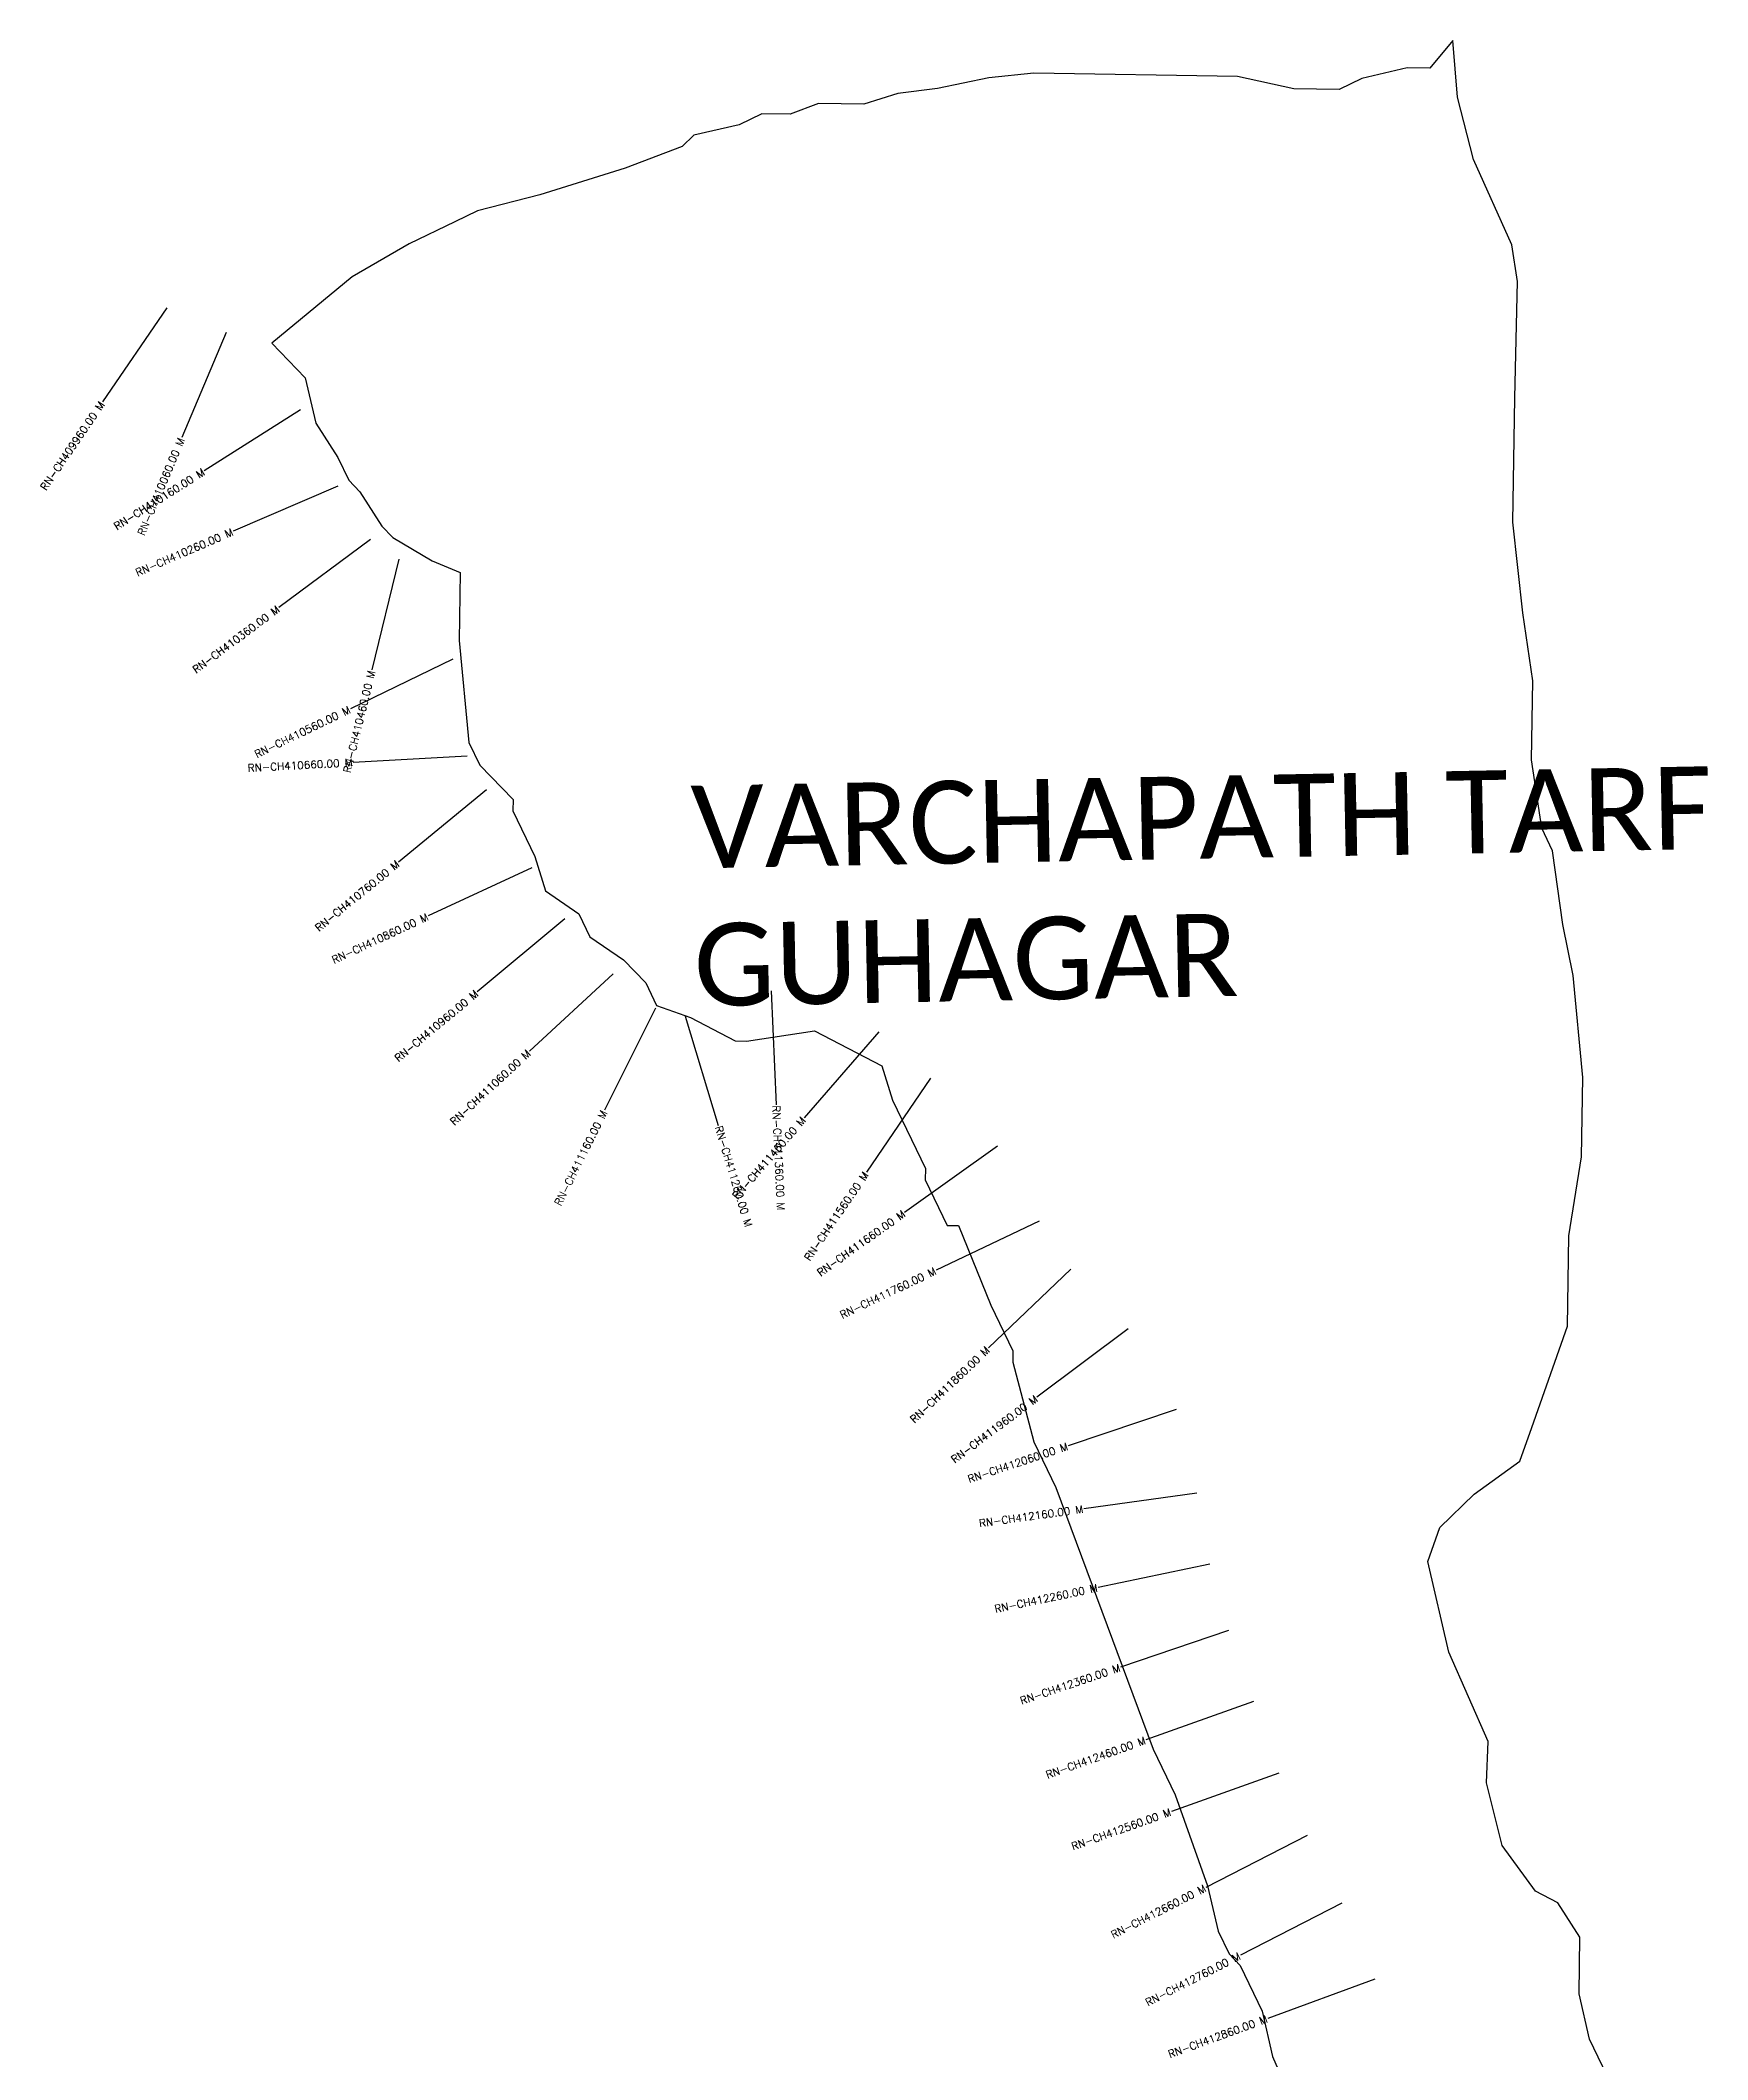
# Model space of a CAD drawing. Header units: metres. Extents: x 305077 to 308411, y 1934355 to 1939237.
# Drawn here: x 305077 to 307270, y 1936581 to 1939237 of the extents above; entities that cross this region are included whole.
import ezdxf
from ezdxf.enums import TextEntityAlignment as Align

# ---------------------------------------------------------------- set-up
doc = ezdxf.new("R2010")
doc.units = ezdxf.units.M
for name, color, linetype in [('CS', 134, 'Continuous'), ('CSMark', 6, 'Continuous'), ('VILLAGE BOUNDRY', 10, 'Continuous'), ('VILLAGE NAME', 250, 'Continuous')]:
    doc.layers.add(name, color=color, linetype=linetype)
doc.styles.get("Standard").update_dxf_attribs({"font": 'simplex.shx'})

msp = doc.modelspace()

# ---------------------------------------------------------------- linework, layer by layer
at = {"layer": 'CS'}
for p, q in [((305243.3, 1938884.9), (305158.6, 1938761.1)), ((305321.3, 1938852.4), (305263, 1938714.2)), ((305419.3, 1938750.8), (305292.5, 1938670.6)), ((305468.3, 1938650.5), (305330.5, 1938591.1)), ((305511, 1938580.1), (305390.6, 1938490.6)), ((305548.4, 1938554.5), (305512.9, 1938408.7)), ((305619.7, 1938422.8), (305484.7, 1938357.5)), ((305638.4, 1938295.2), (305488.6, 1938287.1)), ((305664, 1938250.9), (305548, 1938155.9)), ((305723.2, 1938148.5), (305587.2, 1938085.2)), ((305766.9, 1938081.4), (305651.7, 1937985.3)), ((305830.2, 1938009.1), (305720.2, 1937907.2)), ((306038, 1937986.8), (306044.8, 1937836.9)), ((305885.9, 1937964), (305819, 1937829.7)), ((305924.9, 1937953.3), (305968.5, 1937809.8)), ((306180, 1937932.7), (306081.5, 1937819.6)), ((306247.9, 1937872), (306163.4, 1937748.1)), ((306335.8, 1937782.4), (306213.6, 1937695.4)), ((306390.7, 1937683.6), (306255.2, 1937619.3)), ((306432.4, 1937620.7), (306324, 1937517.1)), ((306507.8, 1937542.3), (306387.8, 1937452.3)), ((306571.1, 1937436.2), (306428.9, 1937388.5)), ((306598, 1937325.9), (306449.5, 1937305.4)), ((306615.1, 1937232.7), (306468.3, 1937202)), ((306639.9, 1937145.4), (306497.8, 1937097.2)), ((306672.5, 1937052), (306531.1, 1937001.8)), ((306705.9, 1936957.7), (306564.6, 1936907.5)), ((306743.4, 1936875.9), (306609.8, 1936807.7)), ((306788.9, 1936786.8), (306655.3, 1936718.6)), ((306832.3, 1936686.9), (306691.4, 1936635.4))]:
    msp.add_line(p, q, dxfattribs=at)
at = {"layer": 'VILLAGE BOUNDRY'}
msp.add_lwpolyline([(307143.4, 1936548.2), (307114.7, 1936608.2), (307100.8, 1936667.9), (307102, 1936742.2), (307073, 1936787.3), (307043.5, 1936802.7), (306999.9, 1936862.9), (306978.9, 1936945.1), (306981.1, 1936999.5), (306929.7, 1937117), (306901.9, 1937236.4), (306917.5, 1937280.8), (306962.9, 1937324.7), (307023.1, 1937368.3), (307038.7, 1937412.6), (307085.5, 1937545.8), (307087.5, 1937664.7), (307104.1, 1937768.6), (307105.8, 1937872.7), (307093.1, 1938006.8), (307079.4, 1938073.9), (307066.1, 1938170.8), (307051.7, 1938200.8), (307038.3, 1938290.3), (307040, 1938394.4), (307026.7, 1938483.9), (307013.7, 1938603.1), (307016.4, 1938766.7), (307019.9, 1938919.6), (307012.3, 1938967.6), (306962.1, 1939080), (306941.1, 1939162.1), (306934.9, 1939236.6), (306904.6, 1939199.9), (306874.9, 1939200.4), (306815.1, 1939186.5), (306785.1, 1939172.1), (306725.7, 1939173.1), (306651.5, 1939189.2), (306383.9, 1939193.6), (306324.3, 1939187.2), (306257.1, 1939173.4), (306204.9, 1939166.8), (306160.1, 1939152.7), (306100.6, 1939153.7), (306063.1, 1939139.4), (306026, 1939140.1), (305996, 1939125.7), (305936.3, 1939111.8), (305921.1, 1939097.2), (305846.3, 1939068.6), (305734.1, 1939033.3), (305652, 1939012.3), (305622, 1938998), (305562, 1938969.2), (305486.9, 1938925.8), (305381.4, 1938838.3), (305425.2, 1938793), (305439.1, 1938733.2), (305468.1, 1938688.1), (305482.5, 1938658.2), (305497.1, 1938643), (305526.1, 1938597.9), (305540.8, 1938582.8), (305592.3, 1938552.2), (305629.2, 1938536.7), (305627.8, 1938447.5), (305640.5, 1938313.4), (305654.8, 1938283.4), (305698.7, 1938238.1), (305698.4, 1938223.2), (305727.2, 1938163.2), (305741.3, 1938118.3), (305785.4, 1938087.9), (305799.9, 1938057.9), (305844, 1938027.4), (305873.2, 1937997.2), (305887.6, 1937967.2), (305932, 1937951.6), (305990.9, 1937920.9), (306005.8, 1937920.6), (306095.3, 1937934), (306183.8, 1937887.9), (306197.9, 1937843.1), (306241.1, 1937753.1), (306240.8, 1937738.2), (306269.6, 1937678.3), (306284.5, 1937678), (306327.3, 1937573.2), (306356.1, 1937513.2), (306355.9, 1937498.3), (306383.9, 1937393.7), (306412.6, 1937333.7), (306540.8, 1936989.5), (306569.6, 1936929.5), (306612.2, 1936809.8), (306626.1, 1936750.1), (306640.5, 1936720.1), (306655.1, 1936705), (306683.9, 1936645), (306697.8, 1936585.3), (306769.4, 1936420.5)], dxfattribs=at)

# ---------------------------------------------------------------- texts
at = {"layer": 'CSMark'}
for s, rotation, p in [('RN-CH409960.00 M', 55.6355, (305158.1, 1938760.3)), ('RN-CH410060.00 M', 67.1317, (305262.6, 1938713.3)), ('RN-CH410160.00 M', 32.2915, (305291.7, 1938670.1)), ('RN-CH410260.00 M', 23.318, (305329.6, 1938590.7)), ('RN-CH410360.00 M', 36.647, (305389.8, 1938490)), ('RN-CH410460.00 M', 76.3017, (305512.7, 1938407.7)), ('RN-CH410560.00 M', 25.8187, (305483.8, 1938357.1)), ('RN-CH410660.00 M', 3.0826, (305487.6, 1938287.1)), ('RN-CH410760.00 M', 39.3133, (305547.2, 1938155.3)), ('RN-CH410860.00 M', 24.9682, (305586.3, 1938084.8)), ('RN-CH410960.00 M', 39.8233, (305650.9, 1937984.7)), ('RN-CH411060.00 M', 42.8243, (305719.4, 1937906.5)), ('RN-CH411160.00 M', 63.5251, (305818.6, 1937828.8)), ('RN-CH411460.00 M', 48.9555, (306080.8, 1937818.8)), ('RN-CH411560.00 M', 55.6955, (306162.8, 1937747.3)), ('RN-CH411660.00 M', 35.4673, (306212.8, 1937694.8)), ('RN-CH411760.00 M', 25.3777, (306254.3, 1937618.9)), ('RN-CH411860.00 M', 43.7035, (306323.2, 1937516.4)), ('RN-CH411960.00 M', 36.9065, (306387, 1937451.7)), ('RN-CH412060.00 M', 18.5795, (306428, 1937388.1)), ('RN-CH412160.00 M', 7.8723, (306448.5, 1937305.3)), ('RN-CH412260.00 M', 11.8198, (306467.3, 1937201.8)), ('RN-CH412360.00 M', 18.709, (306496.9, 1937096.9)), ('RN-CH412460.00 M', 19.5594, (306530.2, 1937001.4)), ('RN-CH412560.00 M', 19.5594, (306563.6, 1936907.2)), ('RN-CH412660.00 M', 27.044, (306609, 1936807.3)), ('RN-CH412760.00 M', 27.044, (306654.4, 1936718.2)), ('RN-CH412860.00 M', 20.074, (306690.4, 1936635.1))]:
    msp.add_text(s, height=10, rotation=rotation, dxfattribs=at).set_placement(p, align=Align.MIDDLE_RIGHT)
for s, rotation, p in [('RN-CH411360.00 M', 272.6006, (306044.8, 1937835.9)), ('RN-CH411260.00 M', 286.9072, (305968.8, 1937808.8))]:
    msp.add_text(s, height=10, rotation=rotation, dxfattribs=at).set_placement(p, align=Align.MIDDLE_LEFT)
at = {"layer": 'VILLAGE NAME', "insert": (305931.8, 1938256.3), "char_height": 108.748, "attachment_point": 1, "rotation": 1.1028}
msp.add_mtext_dynamic_manual_height_columns('{\\fCalibri|b0|i0|c0|p34;VARCHAPATH TARF GUHAGAR}', width=1571.314, gutter_width=543.7, heights=[0], dxfattribs=at)

doc.saveas('drawing.dxf')
